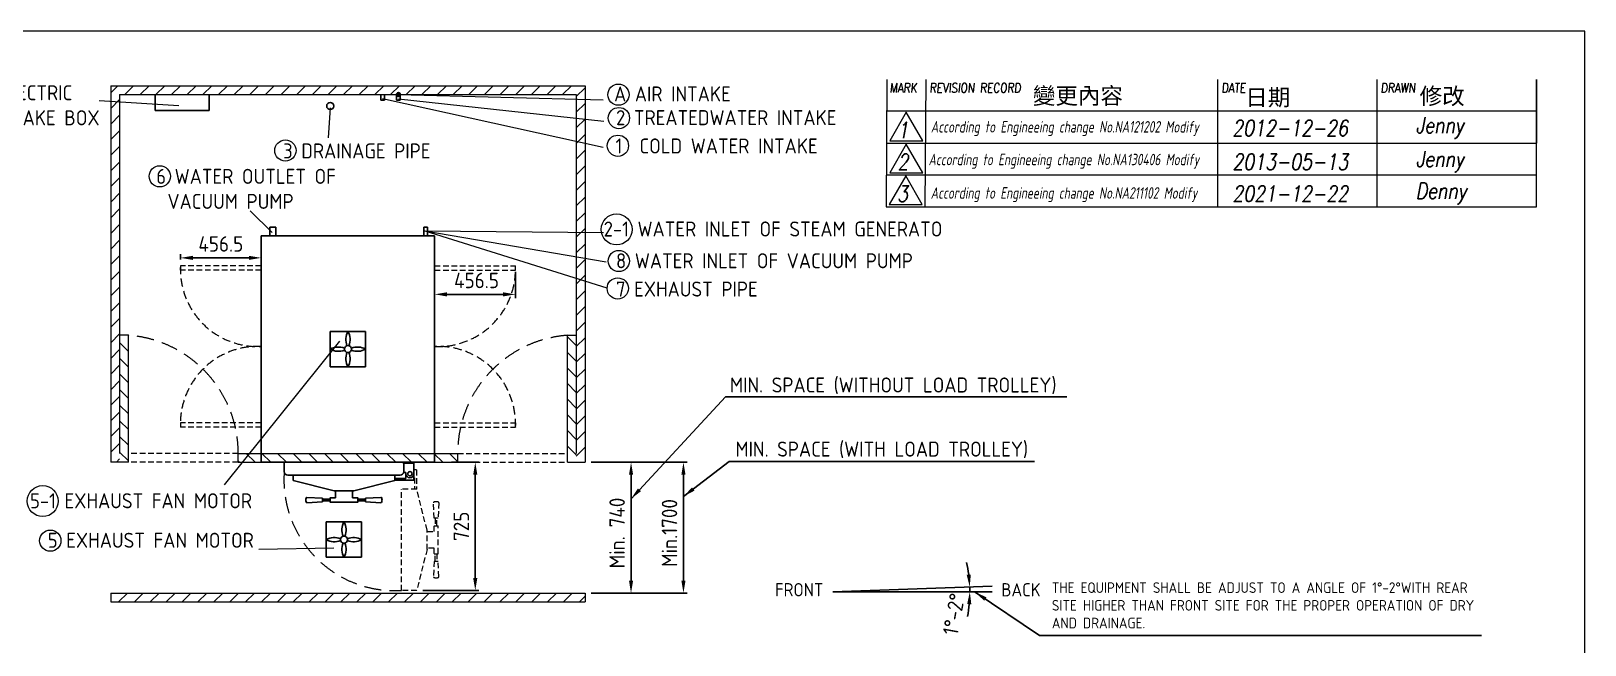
# Model space of a CAD drawing. Header units: millimetres. Extents: x -841000 to -196106, y -22906 to -2215.
# Drawn here: x -204886 to -196106, y -17108 to -13636 of the extents above; entities that cross this region are included whole.
import ezdxf

# ---------------------------------------------------------------- set-up
doc = ezdxf.new("R2010")
doc.units = ezdxf.units.MM
doc.header["$MEASUREMENT"] = 0
doc.linetypes.add('HIDDEN', pattern=[9.525, 6.35, -3.175])
doc.linetypes.add('HIDDEN2', pattern=[4.7625, 3.175, -1.5875])
doc.layers.get('0').update_dxf_attribs({"lineweight": 25})
for name, color, linetype, lineweight in [('D', 3, 'Continuous', 13), ('F', 7, 'Continuous', 15), ('H', 2, 'HIDDEN', 15), ('HIDDEN', 2, 'HIDDEN2', 9), ('S', 4, 'Continuous', 15), ('T', 4, 'Continuous', 15)]:
    doc.layers.add(name, color=color, linetype=linetype, lineweight=lineweight)
doc.styles.get("Standard").update_dxf_attribs({"font": 'KAIU.TTF'})
doc.styles.add('STU25', font='isocp2.shx')
doc.styles.add('Text', font='romans.shx', dxfattribs={"width": 0.8, "oblique": 10})
doc.dimstyles.new('STU25', dxfattribs={"dimscale": 35, "dimtxt": 2.5, "dimasz": 2, "dimexe": 0.6, "dimexo": 1, "dimgap": 1, "dimtad": 1, "dimdsep": 46, "dimtxsty": 'STU25', "dimcen": 2, "dimazin": 2, "dimtfac": 1, "dimtmove": 0, "dimatfit": 3, "dimfxl": 0, "dimtolj": 1, "dimtzin": 0, "dimarcsym": 0})
doc.dimstyles.new('STU25$7', dxfattribs={"dimscale": 35, "dimtxt": 2.5, "dimasz": 2, "dimexe": 1.25, "dimexo": 0.625, "dimgap": 1, "dimtad": 0, "dimdec": 4, "dimdsep": 46, "dimtxsty": 'STU25', "dimcen": 2.5, "dimazin": 2, "dimtfac": 1, "dimtdec": 4, "dimtmove": 0, "dimatfit": 3, "dimfxl": 0, "dimtolj": 1, "dimtzin": 0, "dimarcsym": 0})
pattern_1 = [(135, (14395.04, 138.384), (-44.194174, -44.194174), [])]

# ---------------------------------------------------------------- blocks, each defined once
blk = doc.blocks.new('*D9')
at = {"layer": 'D', "color": 0, "lineweight": -2}
for p, q in [((-201720.7, -16075), (-201475, -16075)), ((-201496, -16145), (-201496, -16745)), ((-201720.7, -16815), (-201475, -16815))]:
    blk.add_line(p, q, dxfattribs=at)
at = {"layer": 'D', "color": 0}
for points in [[(-201484.3, -16145), (-201507.6, -16145), (-201496, -16075)], [(-201507.6, -16745), (-201484.3, -16745), (-201496, -16815)]]:
    blk.add_solid(points, dxfattribs=at)
at = {"layer": 'Defpoints', "color": 0}
for p in [(-201755.7, -16075), (-201755.7, -16815), (-201496, -16815)]:
    blk.add_point(p, dxfattribs=at)
at = {"layer": 'D', "color": 0, "insert": (-201574.7, -16475), "char_height": 87.5, "attachment_point": 5, "rotation": 90, "style": 'STU25'}
blk.add_mtext('\\A1;{\\Fisocp2.shx;Min. 740}', dxfattribs=at)
blk = doc.blocks.new('*D10')
at = {"layer": 'D', "color": 0, "lineweight": -2}
for p, q in [((-201720.7, -16075), (-201178.9, -16075)), ((-201199.9, -16145), (-201199.9, -16745)), ((-201720.7, -16815), (-201178.9, -16815))]:
    blk.add_line(p, q, dxfattribs=at)
at = {"layer": 'D', "color": 0}
for points in [[(-201188.2, -16145), (-201211.5, -16145), (-201199.9, -16075)], [(-201211.5, -16745), (-201188.2, -16745), (-201199.9, -16815)]]:
    blk.add_solid(points, dxfattribs=at)
at = {"layer": 'Defpoints', "color": 0}
for p in [(-201755.7, -16075), (-201755.7, -16815), (-201199.9, -16815)]:
    blk.add_point(p, dxfattribs=at)
at = {"layer": 'D', "color": 0, "insert": (-201278.6, -16475), "char_height": 87.5, "attachment_point": 5, "rotation": 90, "style": 'STU25'}
blk.add_mtext('\\A1;{\\Fisocp2.shx;Min.1700}', dxfattribs=at)
blk = doc.blocks.new('*D12')
at = {"layer": 'D', "color": 0, "lineweight": -2}
for p, q in [((-202510.7, -16075), (-202355.2, -16075)), ((-202376.2, -16730), (-202376.2, -16145)), ((-202672.6, -16800), (-202355.2, -16800))]:
    blk.add_line(p, q, dxfattribs=at)
at = {"layer": 'D', "color": 0}
for points in [[(-202364.5, -16145), (-202387.9, -16145), (-202376.2, -16075)], [(-202387.9, -16730), (-202364.5, -16730), (-202376.2, -16800)]]:
    blk.add_solid(points, dxfattribs=at)
at = {"layer": 'Defpoints', "color": 0}
for p in [(-202545.7, -16075), (-202376.2, -16075), (-202707.6, -16800)]:
    blk.add_point(p, dxfattribs=at)
at = {"layer": 'D', "color": 0, "insert": (-202454.9, -16437.1), "char_height": 87.5, "attachment_point": 5, "rotation": 90, "style": 'STU25'}
blk.add_mtext('\\A1;725', dxfattribs=at)
blk = doc.blocks.new('*D14')
at = {"layer": 'D', "color": 0, "lineweight": -2}
for p, q in [((-202605.7, -14998.5), (-202605.7, -15146.2)), ((-202149.2, -14998.5), (-202149.2, -15146.2)), ((-202535.7, -15125.2), (-202219.2, -15125.2))]:
    blk.add_line(p, q, dxfattribs=at)
at = {"layer": 'D', "color": 0}
for points in [[(-202535.7, -15113.5), (-202535.7, -15136.9), (-202605.7, -15125.2)], [(-202219.2, -15136.9), (-202219.2, -15113.5), (-202149.2, -15125.2)]]:
    blk.add_solid(points, dxfattribs=at)
at = {"layer": 'Defpoints', "color": 0}
for p in [(-202605.7, -14963.5), (-202149.2, -14963.5), (-202149.2, -15125.2)]:
    blk.add_point(p, dxfattribs=at)
at = {"layer": 'D', "color": 0, "insert": (-202369, -15046.5), "char_height": 87.5, "attachment_point": 5, "style": 'STU25'}
blk.add_mtext('\\A1;456.5', dxfattribs=at)
blk = doc.blocks.new('*D15')
at = {"layer": 'D', "color": 0, "lineweight": -2}
for p, q in [((-204042.2, -14928.5), (-204042.2, -14897.8)), ((-203655.7, -14918.8), (-203972.2, -14918.8)), ((-203585.7, -14928.5), (-203585.7, -14897.8))]:
    blk.add_line(p, q, dxfattribs=at)
at = {"layer": 'D', "color": 0}
for points in [[(-203972.2, -14907.1), (-203972.2, -14930.5), (-204042.2, -14918.8)], [(-203655.7, -14930.5), (-203655.7, -14907.1), (-203585.7, -14918.8)]]:
    blk.add_solid(points, dxfattribs=at)
at = {"layer": 'Defpoints', "color": 0}
for p in [(-204042.2, -14918.8), (-204042.2, -14963.5), (-203585.7, -14963.5)]:
    blk.add_point(p, dxfattribs=at)
at = {"layer": 'D', "color": 0, "insert": (-203814, -14840), "char_height": 87.5, "attachment_point": 5, "style": 'STU25'}
blk.add_mtext('\\A1;456.5', dxfattribs=at)
blk = doc.blocks.new('*D18')
at = {"layer": 'D', "color": 0, "lineweight": -2}
for start, end in [(7.18063, 12.36126), (0, 2), (349.63874, 354.81937)]:
    blk.add_arc((-200356.1, -16807.4), 774.4, start, end, dxfattribs=at)
at = {"layer": 'D', "color": 0}
for points in [[(-199599.3, -16711.6), (-199576.1, -16709.7), (-199582.1, -16780.4)], [(-199573.1, -16877.9), (-199596.5, -16876.8), (-199581.6, -16807.4)]]:
    blk.add_solid(points, dxfattribs=at)
at = {"layer": 'Defpoints', "color": 0}
for p in [(-200356.1, -16807.4), (-200356.1, -16807.4), (-199581.8, -16789.4), (-199455.6, -16776), (-199455.1, -16807.4)]:
    blk.add_point(p, dxfattribs=at)
at = {"layer": 'D', "color": 0, "insert": (-199672, -16933.9), "char_height": 87.5, "attachment_point": 5, "rotation": 79.52599, "style": 'STU25'}
blk.add_mtext('1%%D-2%%D', dxfattribs=at)

msp = doc.modelspace()

# ---------------------------------------------------------------- hatches: boundary and pattern name
msp.add_hatch(color=256).paths.add_polyline_path([(-202810.749, -13984.227, 1), (-202810.749, -14005.748, 1)])
at = {"layer": 'H', "ltscale": 5}
h = msp.add_hatch(dxfattribs=at)
h.set_pattern_fill('ANSI31', color=256, scale=500, style=0)
h.set_pattern_definition([(45, (14395.04, 138.384), (-44.194174, 44.194174), [])])
h.paths.add_polyline_path([(-201755.749, -13944.987), (-201755.749, -16074.987), (-201805.749, -16074.987), (-201805.749, -16024.987), (-201805.749, -13994.987), (-204385.749, -13994.987), (-204385.749, -16024.987), (-204385.749, -16074.987), (-204435.749, -16074.987), (-204435.749, -13944.987)])
h = msp.add_hatch(dxfattribs=at)
h.set_pattern_fill('ANSI31', color=256, scale=500, angle=90, style=0)
h.set_pattern_definition(pattern_1)
h.paths.add_polyline_path([(-204385.749, -16074.987), (-204335.749, -16074.987), (-204335.749, -15355.772), (-204385.749, -15355.772), (-204385.749, -16024.987)])
h = msp.add_hatch(dxfattribs=at)
h.set_pattern_fill('ANSI31', color=256, scale=500, angle=90, style=0)
h.set_pattern_definition(pattern_1)
h.paths.add_polyline_path([(-201805.749, -15355.772), (-201805.749, -16024.987), (-201805.749, -16074.987), (-201855.749, -16074.987), (-201855.749, -15355.772)])
h = msp.add_hatch(dxfattribs=at)
h.set_pattern_fill('ANSI31', color=256, scale=500, angle=270, style=0)
h.set_pattern_definition([(315, (14395.04, 138.384), (44.194174, 44.194174), [])])
h.paths.add_polyline_path([(-203716.533, -16024.987), (-203716.533, -16074.987), (-202474.964, -16074.987), (-202474.964, -16024.987)])
h = msp.add_hatch(dxfattribs=at)
h.set_pattern_fill('ANSI31', color=256, scale=20, style=0)
h.set_pattern_definition([(45, (13828.82, 198.384), (-44.90128, 44.90128), [])])
h.paths.add_polyline_path([(-204435.749, -16814.987), (-204435.749, -16864.987), (-201755.749, -16864.987), (-201755.749, -16814.987)])

# ---------------------------------------------------------------- linework, layer by layer
for p, q in [((-202909.416, -14027.363), (-202909.416, -13994.987)), ((-202909.416, -14027.363), (-202889.416, -14027.363)), ((-202889.416, -14027.363), (-202889.416, -13994.987)), ((-202820.749, -14027.363), (-202820.749, -13994.987)), ((-202820.749, -14027.363), (-202800.749, -14027.363)), ((-202800.749, -14027.363), (-202800.749, -13994.987)), ((-203537.745, -14744.987), (-203537.745, -14794.987)), ((-203503.745, -14744.987), (-203537.745, -14744.987)), ((-203503.745, -14794.987), (-203503.745, -14744.987)), ((-202666.814, -14744.987), (-202646.814, -14744.987)), ((-202666.814, -14794.987), (-202666.814, -14744.987)), ((-202646.814, -14744.987), (-202646.814, -14794.987)), ((-203585.749, -14794.987), (-202605.749, -14794.987)), ((-203585.749, -14963.487), (-203585.749, -14794.987)), ((-202605.749, -14794.987), (-202605.749, -16044.987)), ((-203585.749, -16074.987), (-203585.749, -14963.487)), ((-203195.749, -15334.987), (-203195.749, -15534.987)), ((-202995.749, -15334.987), (-203195.749, -15334.987)), ((-202995.749, -15334.987), (-202995.749, -15534.987)), ((-202995.749, -15534.987), (-203195.749, -15534.987)), ((-202605.749, -16074.987), (-202605.749, -16044.987)), ((-203585.749, -16074.987), (-202605.749, -16074.987)), ((-203455.749, -16083.987), (-203455.749, -16127.987)), ((-202800.749, -16147.987), (-203435.749, -16147.987)), ((-203404.949, -16178.15), (-203404.949, -16147.987)), ((-202831.549, -16178.15), (-202831.549, -16147.987)), ((-202780.749, -16079.987), (-202770.749, -16079.987)), ((-202780.749, -16079.987), (-202780.749, -16131.987)), ((-202780.749, -16083.987), (-202780.749, -16127.987)), ((-202780.749, -16131.987), (-202770.749, -16131.987)), ((-202770.749, -16079.987), (-202723.249, -16079.987)), ((-202768.249, -16131.987), (-202770.749, -16131.987)), ((-202768.249, -16139.987), (-202768.249, -16131.987)), ((-202768.249, -16139.987), (-202768.249, -16166.987)), ((-202723.249, -16139.987), (-202723.249, -16079.987)), ((-202723.249, -16166.987), (-202723.249, -16139.987)), ((-203173.249, -16237.187), (-203404.949, -16178.15)), ((-203173.249, -16237.187), (-203063.249, -16237.187)), ((-203165.749, -16276.937), (-203165.749, -16237.187)), ((-203070.749, -16237.187), (-203070.749, -16276.937)), ((-203063.249, -16237.187), (-202831.549, -16178.15)), ((-202768.249, -16166.987), (-202831.549, -16166.987)), ((-202723.249, -16176.987), (-202831.549, -16176.987)), ((-202723.249, -16176.987), (-202723.249, -16166.987)), ((-203240.236, -16277.937), (-203327.236, -16273.437)), ((-203327.236, -16303.437), (-203240.236, -16298.937)), ((-203240.236, -16298.937), (-203240.236, -16277.937)), ((-203240.236, -16283.687), (-203196.999, -16283.687)), ((-203196.999, -16293.187), (-203240.236, -16293.187)), ((-203196.999, -16277.937), (-203196.999, -16298.937)), ((-203195.999, -16276.937), (-203165.749, -16276.937)), ((-203195.999, -16299.937), (-203040.499, -16299.937)), ((-203070.749, -16276.937), (-203040.499, -16276.937)), ((-203039.499, -16277.937), (-203039.499, -16298.937)), ((-202996.261, -16283.687), (-203039.499, -16283.687)), ((-203039.499, -16293.187), (-202996.261, -16293.187)), ((-202996.261, -16277.937), (-202909.261, -16273.437)), ((-202996.261, -16298.937), (-202996.261, -16277.937)), ((-202909.261, -16303.437), (-202996.261, -16298.937)), ((-203218.249, -16412.487), (-203218.249, -16612.487)), ((-203018.249, -16412.487), (-203218.249, -16412.487)), ((-203018.249, -16412.487), (-203018.249, -16612.487)), ((-203018.249, -16612.487), (-203218.249, -16612.487)), ((-200356.075, -16807.422), (-199455.624, -16775.978)), ((-200356.075, -16807.422), (-199455.075, -16807.422))]:
    msp.add_line(p, q)
msp.add_lwpolyline([(-204185.051, -13994.987), (-204185.051, -14084.585), (-203880.363, -14084.585), (-203880.363, -13994.987)])
for centre, radius in [((-203195.749, -14059.987), 20), ((-202810.749, -13994.987), 10.761), ((-203095.749, -15434.987), 20), ((-203095.749, -15434.987), 20), ((-203095.749, -15434.987), 20), ((-203095.749, -15434.987), 20), ((-202745.749, -16139.987), 12), ((-202745.749, -16139.987), 12), ((-203118.249, -16512.487), 20), ((-203118.249, -16512.487), 20), ((-203118.249, -16512.487), 20), ((-203118.249, -16512.487), 20)]:
    msp.add_circle(centre, radius)
for centre, radius, start, end in [((-203014.724, -15380.863), 93.11, 150.4818019, 201.9770324), ((-203176.773, -15380.863), 93.11, 338.0229676, 29.5181981), ((-203149.873, -15516.012), 93.11, 68.0229676, 119.5181981), ((-203149.873, -15353.963), 93.11, 240.4818019, 291.9770324), ((-203041.624, -15516.012), 93.11, 60.4818019, 111.9770324), ((-203041.624, -15353.963), 93.11, 248.0229676, 299.5181981), ((-203014.724, -15489.112), 93.11, 158.0229676, 209.5181981), ((-203176.773, -15489.112), 93.11, 330.4818019, 21.9770324), ((-202714.856, -16043.75), 108.107, 359.8743884, 359.8745224), ((-203435.749, -16083.987), 20, 153.256316, 180), ((-203435.749, -16127.987), 20, 180, 270), ((-202800.749, -16127.987), 20, 270, 0), ((-202800.749, -16083.987), 20, 0, 26.743684), ((-202745.749, -16139.987), 22.5, 180, 0), ((-203277.464, -16288.437), 55.773, 168.6471146, 191.3528854), ((-203327.236, -16278.444), 5.007, 90, 168.6471146), ((-203327.236, -16298.431), 5.007, 191.3528854, 275.9218723), ((-203195.999, -16277.937), 1, 90, 180), ((-203195.999, -16298.937), 1, 180, 270), ((-203040.499, -16277.937), 1, 0, 90), ((-203040.499, -16298.937), 1, 270, 0), ((-202909.261, -16298.431), 5.007, 264.0781277, 348.6471146), ((-202909.261, -16278.444), 5.007, 11.3528854, 90), ((-202959.034, -16288.437), 55.773, 348.6471146, 11.3528854), ((-203037.224, -16458.363), 93.11, 150.4818019, 201.9770324), ((-203199.273, -16458.363), 93.11, 338.0229676, 29.5181981), ((-203172.373, -16593.512), 93.11, 68.0229676, 119.5181981), ((-203064.124, -16593.512), 93.11, 60.4818019, 111.9770324), ((-203172.373, -16431.463), 93.11, 240.4818019, 291.9770324), ((-203037.224, -16566.612), 93.11, 158.0229676, 209.5181981), ((-203199.273, -16566.612), 93.11, 330.4818019, 21.9770324), ((-203064.124, -16431.463), 93.11, 248.0229676, 299.5181981)]:
    msp.add_arc(centre, radius, start, end)
at = {"layer": 'D'}
for p, q in [((-204052.058, -14058.09), (-204501.008, -14030.035)), ((-202900.64, -14017.109), (-201653.22, -14291.909)), ((-202810.749, -13994.987), (-201654.084, -14025.643)), ((-202809.81, -14019.844), (-201648.84, -14145.107)), ((-203195.749, -14069.423), (-203206.995, -14239.827)), ((-203524.007, -14774.815), (-203648.544, -14652.984)), ((-202660.849, -14766.502), (-201650.807, -14775.208)), ((-202660.849, -14766.502), (-201635.651, -14941.856)), ((-202660.849, -14766.502), (-201633.125, -15087.682)), ((-203143.345, -15390.746), (-203794.848, -16202.805)), ((-203599.124, -16566.799), (-203175.097, -16559.592))]:
    msp.add_line(p, q, dxfattribs=at)
for centre, radius in [((-201567.037, -13995.763), 60), ((-201564.653, -14128.168), 60), ((-203449.166, -14311.547), 60), ((-201570.128, -14284.61), 60), ((-204158.894, -14457.423), 60), ((-201577.385, -14757.992), 87.5), ((-201565.108, -14936.591), 60), ((-201570.915, -15091.855), 60), ((-204820.541, -16294.484), 87.5), ((-204777.78, -16518.363), 60)]:
    msp.add_circle(centre, radius, dxfattribs=at)
at = {"layer": 'F', "color": 7}
for p, q in [((-200049.902, -13909.9), (-200054.932, -14629.9)), ((-199829.932, -13909.9), (-199834.961, -14629.9)), ((-198179.782, -14629.9), (-198179.782, -13909.9)), ((-197279.782, -14629.9), (-197279.782, -13909.9)), ((-196379.782, -14629.9), (-196379.782, -13909.9)), ((-196379.782, -14089.9), (-200054.932, -14089.9)), ((-200054.932, -14269.9), (-196379.782, -14269.9)), ((-200054.932, -14449.9), (-196379.782, -14449.9)), ((-200054.932, -14629.9), (-196379.782, -14629.9))]:
    msp.add_line(p, q, dxfattribs=at)
at = {"layer": 'F'}
msp.add_line((-196379.782, -13909.9), (-196379.782, -14269.9), dxfattribs=at)
at = {"layer": 'F', "color": 6}
msp.add_lwpolyline([(-209290.761, -13635.879), (-209290.761, -22905.879), (-196105.761, -22905.879), (-196105.761, -13635.879)], close=True, dxfattribs=at)
msp.add_lwpolyline([(-209290.761, -13635.879), (-209290.761, -22905.879), (-196105.761, -22905.879), (-196105.761, -13635.879)], close=True, dxfattribs=at)
at = {"layer": 'F', "color": 7}
for points in [[(-199940.716, -14095.57), (-200034.206, -14257.5), (-199847.225, -14257.5)], [(-199940.716, -14275.57), (-200034.206, -14437.5), (-199847.225, -14437.5)], [(-199943.857, -14455.706), (-200037.348, -14617.637), (-199850.366, -14617.637)]]:
    msp.add_lwpolyline(points, close=True, dxfattribs=at)
at = {"layer": 'H', "ltscale": 5}
for p, q in [((-203585.749, -14963.487), (-204042.249, -14963.487)), ((-203585.749, -14988.487), (-204042.249, -14988.487)), ((-202605.749, -14963.487), (-202149.249, -14963.487)), ((-202605.749, -14988.487), (-202149.249, -14988.487)), ((-203585.749, -15851.487), (-204042.249, -15851.487)), ((-203585.749, -15876.487), (-204042.249, -15876.487)), ((-202605.749, -15851.487), (-202149.249, -15851.487)), ((-202605.749, -15876.487), (-202149.249, -15876.487)), ((-203716.533, -16024.987), (-204335.749, -16024.987)), ((-202474.964, -16024.987), (-201855.749, -16024.987)), ((-203716.533, -16074.987), (-204335.749, -16074.987)), ((-202708.749, -16117.487), (-202708.749, -16226.587)), ((-202474.964, -16074.987), (-201855.749, -16074.987)), ((-202707.586, -16226.587), (-202793.749, -16226.587)), ((-202793.749, -16799.987), (-202793.749, -16226.587)), ((-202718.749, -16162.487), (-202718.749, -16226.587)), ((-202648.549, -16458.287), (-202707.586, -16226.587)), ((-202607.799, -16391.3), (-202612.299, -16304.3)), ((-202582.299, -16304.3), (-202586.799, -16391.3)), ((-202586.799, -16391.3), (-202607.799, -16391.3)), ((-202602.049, -16391.3), (-202602.049, -16434.537)), ((-202592.549, -16434.537), (-202592.549, -16391.3)), ((-202648.549, -16568.287), (-202648.549, -16458.287)), ((-202648.549, -16465.787), (-202608.799, -16465.787)), ((-202608.799, -16465.787), (-202608.799, -16435.537)), ((-202607.799, -16434.537), (-202586.799, -16434.537)), ((-202585.799, -16591.037), (-202585.799, -16435.537)), ((-202648.549, -16568.287), (-202707.586, -16799.987)), ((-202608.799, -16560.787), (-202648.549, -16560.787)), ((-202608.799, -16591.037), (-202608.799, -16560.787)), ((-202607.799, -16592.037), (-202586.799, -16592.037)), ((-202602.049, -16635.275), (-202602.049, -16592.037)), ((-202592.549, -16592.037), (-202592.549, -16635.275)), ((-202607.799, -16635.275), (-202612.299, -16722.275)), ((-202586.799, -16635.275), (-202607.799, -16635.275)), ((-202582.299, -16722.275), (-202586.799, -16635.275)), ((-202707.586, -16799.987), (-202793.749, -16799.987))]:
    msp.add_line(p, q, dxfattribs=at)
at = {"layer": 'H', "ltscale": 15}
for centre, radius, start, end in [((-204385.749, -16024.987), 670, 0, 85.7202168), ((-201805.749, -16024.987), 670, 94.2797832, 180), ((-202830.242, -16173.863), 627.187, 175.8053259, 273.335683)]:
    msp.add_arc(centre, radius, start, end, dxfattribs=at)
at = {"layer": 'H', "ltscale": 5}
for centre, radius, start, end in [((-202607.292, -16304.3), 5.007, 101.3528854, 180), ((-202597.299, -16354.073), 55.773, 78.6471146, 101.3528854), ((-202587.305, -16304.3), 5.007, 354.0781277, 78.6471146), ((-202607.799, -16435.537), 1, 90, 180), ((-202586.799, -16435.537), 1, 0, 90), ((-202607.799, -16591.037), 1, 180, 270), ((-202586.799, -16591.037), 1, 270, 0), ((-202607.292, -16722.275), 5.007, 180, 258.6471146), ((-202597.299, -16672.502), 55.773, 258.6471146, 281.3528854), ((-202587.305, -16722.275), 5.007, 281.3528854, 5.9218723)]:
    msp.add_arc(centre, radius, start, end, dxfattribs=at)
at = {"layer": 'HIDDEN', "ltscale": 5}
for p, q in [((-204042.249, -14988.487), (-204042.249, -14963.487)), ((-202149.249, -14988.487), (-202149.249, -14963.487)), ((-204042.249, -15851.487), (-204042.249, -15876.487)), ((-202149.249, -15851.487), (-202149.249, -15876.487)), ((-202708.749, -16117.487), (-202723.249, -16117.487)), ((-202723.249, -16162.487), (-202718.749, -16162.487))]:
    msp.add_line(p, q, dxfattribs=at)
at = {"layer": 'HIDDEN', "ltscale": 15}
for centre, start, end in [((-203605.144, -14982.883), 177.4593455, 272.5406545), ((-202586.354, -14982.883), 267.4593455, 2.5406545), ((-203605.144, -15857.092), 87.4593455, 182.5406545), ((-202586.354, -15857.092), 357.4593455, 92.5406545)]:
    msp.add_arc(centre, 437.535, start, end, dxfattribs=at)
at = {"layer": 'S', "linetype": 'Continuous'}
msp.add_line((-204435.749, -13944.987), (-201755.749, -13944.987), dxfattribs=at)
at = {"layer": 'S'}
for p, q in [((-204435.749, -13944.987), (-204435.749, -16074.987)), ((-201755.749, -13944.987), (-201755.749, -16074.987)), ((-204385.749, -13994.987), (-204385.749, -16024.987)), ((-204385.749, -13994.987), (-201805.749, -13994.987)), ((-201805.749, -13994.987), (-201805.749, -16024.987)), ((-204385.749, -15355.772), (-204385.749, -16024.987)), ((-204335.749, -15355.772), (-204385.749, -15355.772)), ((-204335.749, -16074.987), (-204335.749, -15355.772)), ((-201855.749, -16074.987), (-201855.749, -15355.772)), ((-201855.749, -15355.772), (-201805.749, -15355.772)), ((-203716.533, -16024.987), (-202474.964, -16024.987)), ((-203716.533, -16074.987), (-203716.533, -16024.987)), ((-202474.964, -16074.987), (-202474.964, -16024.987)), ((-204335.749, -16074.987), (-204435.749, -16074.987)), ((-203716.533, -16074.987), (-202474.964, -16074.987)), ((-201855.749, -16074.987), (-201755.749, -16074.987)), ((-204435.749, -16814.987), (-201755.749, -16814.987)), ((-204435.749, -16814.987), (-204435.749, -16864.987)), ((-201755.749, -16814.987), (-201755.749, -16864.987)), ((-204435.749, -16864.987), (-201755.749, -16864.987))]:
    msp.add_line(p, q, dxfattribs=at)

# ---------------------------------------------------------------- texts
at = {"lineweight": -3}
for s, p in [('變更內容', (-199225.597, -14048.685)), ('日期', (-198025.436, -14057.585)), ('修改', (-197039.958, -14050.465))]:
    msp.add_text(s, height=93.4085, dxfattribs=at).set_placement(p)
at = {"layer": 'D', "attachment_point": 1}
for s, insert, char_height in [('{\\Fisocp2.shx;\\C3;4 ELECTRIC\\P  INTAKE BOX}', (-205181.5, -13942.347), 85), ('{\\Fisocp2.shx;\\C3;A AIR INTAKE}', (-201591.823, -13949.027), 85), ('{\\Fisocp3.shx;\\C3;2 \\Fisocp2.shx;TREATEDWATER INTAKE}', (-201580.637, -14083.253), 85), ('{\\Fisocp2.shx;\\C3;3 DRAINAGE PIPE}', (-203461.617, -14271.36), 85), ('{\\Fisocp2.shx;\\C3;6 WATER OUTLET OF \\P\\f???|b0|i0|c0|p65;  \\Fisocp2.shx;VACUUM PUMP}', (-204178.893, -14415.323), 85), ('{\\Fisocp2.shx;\\C3;2-1 WATER INLET OF STEAM GENERATO}', (-201650.354, -14713.045), 85), ('{\\Fisocp2.shx;\\C3;8 WATER INLET OF VACUUM PUMP}', (-201580.803, -14892.827), 85), ('{\\Fisocp2.shx;\\C3;7 EXHAUST PIPE}', (-201580.794, -15052.919), 85), ('{\\Fisocp2.shx;\\C3;MIN. SPACE (WITHOUT LOAD TROLLEY)}', (-200937.122, -15595.343), 85), ('{\\Fisocp2.shx;\\C3;MIN. SPACE (WITH LOAD TROLLEY)}', (-200906.15, -15958.119), 85), ('{\\Fisocp2.shx;\\C3;5-1 EXHAUST FAN MOTOR}', (-204891.779, -16250.402), 85), ('{\\Fisocp2.shx;\\C3;5 EXHAUST FAN MOTOR}', (-204791.793, -16473.713), 85), ('{\\Fisocp2.shx;\\C3;THE EQUIPMENT SHALL BE ADJUST TO A ANGLE OF 1%%d-2%%dWITH REAR \\PSITE HIGHER THAN FRONT SITE FOR THE PROPER OPERATION OF DRY \\PAND DRAINAGE.}', (-199117.973, -16754.078), 60)]:
    msp.add_mtext(s, dxfattribs=dict(at, insert=insert, char_height=char_height))
at = {"layer": 'D', "insert": (-201583.907, -14243.394), "char_height": 85, "attachment_point": 1, "style": 'STU25'}
msp.add_mtext('1  COLD WATER INTAKE', dxfattribs=at)
at = {"layer": 'D', "char_height": 75, "width": 218.181, "attachment_point": 1}
for s, insert in [('{\\Fisocp2.shx;FRONT}', (-200682.293, -16758.296)), ('{\\Fisocp2.shx;BACK}', (-199403.77, -16758.747))]:
    msp.add_mtext(s, dxfattribs=dict(at, insert=insert))
at = {"layer": 'F', "color": 1, "lineweight": 15, "style": 'Text', "oblique": 5, "width": 0.8}
for s, p in [('MARK', (-200035.03, -13984.2)), ('REVISION RECORD', (-199810.03, -13984.2)), ('DATE', (-198159.88, -13984.2)), ('DRAWN', (-197259.88, -13984.2))]:
    msp.add_text(s, height=54, dxfattribs=at).set_placement(p)
at = {"layer": 'T', "lineweight": 20, "style": 'Text', "oblique": 10, "width": 0.8}
for s, p in [('Jenny', (-197062.095, -14213.794)), ('1', (-199989.653, -14241.027)), ('2012-12-26', (-198098.553, -14229.594)), ('2', (-199989.653, -14421.027)), ('2013-05-13', (-198097.888, -14420.536)), ('Jenny', (-197061.429, -14404.736)), ('3', (-199992.795, -14601.164)), ('2021-12-22', (-198097.888, -14600.536)), ('Denny', (-197061.429, -14584.736))]:
    msp.add_text(s, height=90, dxfattribs=at).set_placement(p)
at = {"layer": 'T', "linetype": 'Continuous', "lineweight": 20, "char_height": 65, "attachment_point": 1, "style": 'Text'}
for s, insert in [('{\\Fisocp2.shx|c136;According to Engineeing change No.NA121202 Modify}', (-199802.011, -14145.049)), ('{\\Fisocp2.shx|c136;According to Engineeing change No.NA130406 Modify}', (-199814.958, -14330.001)), ('{\\Fisocp2.shx|c136;According to Engineeing change No.NA211102 Modify}', (-199802.694, -14519.113))]:
    msp.add_mtext(s, dxfattribs=dict(at, insert=insert))

# ---------------------------------------------------------------- dimensions: what is measured, and where the dimension line sits
at = {"layer": 'D'}
dim = msp.add_linear_dim(base=(-204042.249, -14918.796), p1=(-203585.749, -14963.487), p2=(-204042.249, -14963.487), angle=180, dimstyle='STU25', dxfattribs=at)
dim.commit()
dim.dimension.update_dxf_attribs({"geometry": '*D15', "text_midpoint": (-203813.999, -14840.046)})
dim = msp.add_linear_dim(base=(-202149.249, -15125.201), p1=(-202605.749, -14963.487), p2=(-202149.249, -14963.487), dimstyle='STU25', dxfattribs=at)
dim.commit()
dim.dimension.update_dxf_attribs({"geometry": '*D14', "text_midpoint": (-202368.996, -15125.201), "dimtype": 160})
dim = msp.add_linear_dim(base=(-202376.2, -16074.987), p1=(-202707.586, -16799.987), p2=(-202545.749, -16074.987), angle=90, dimstyle='STU25', dxfattribs=at)
dim.commit()
dim.dimension.update_dxf_attribs({"geometry": '*D12', "text_midpoint": (-202376.2, -16437.087), "dimtype": 160})
for base, text, picture, middle in [((-201495.983, -16814.987), '{\\Fisocp2.shx;Min. <>}', '*D9', (-201495.983, -16474.987)), ((-201199.878, -16814.987), '{\\Fisocp2.shx;Min.1700}', '*D10', (-201199.878, -16474.987))]:
    dim = msp.add_linear_dim(base=base, p1=(-201755.749, -16074.987), p2=(-201755.749, -16814.987), angle=90, text=text, dimstyle='STU25', dxfattribs=at)
    dim.commit()
    dim.dimension.update_dxf_attribs({"geometry": picture, "text_midpoint": middle, "dimtype": 160})
dim = msp.add_angular_dim_2l(base=(-199581.848, -16789.402), line1=((-200356.075, -16807.422), (-199455.075, -16807.422)), line2=((-200356.075, -16807.422), (-199455.624, -16775.978)), text='1%%D-2%%D', dimstyle='STU25', override={"dimtxsty": 'STU25'}, dxfattribs=at)
dim.commit()
dim.dimension.update_dxf_attribs({"geometry": '*D18', "text_midpoint": (-199594.542, -16948.206), "dimtype": 162})

# ---------------------------------------------------------------- leaders
for points in [[(-201495.983, -16281.954), (-200961.32, -15704.24), (-199032.892, -15704.24)], [(-201199.878, -16268.589), (-200940.601, -16070.759), (-199215.999, -16070.759)], [(-199552.133, -16809.208), (-199187.104, -17054.158), (-196690.248, -17054.158)]]:
    msp.add_leader(points, dimstyle='STU25$7', override={"dimgap": 1, "dimtad": 0}, dxfattribs=at)

doc.saveas('drawing.dxf')
